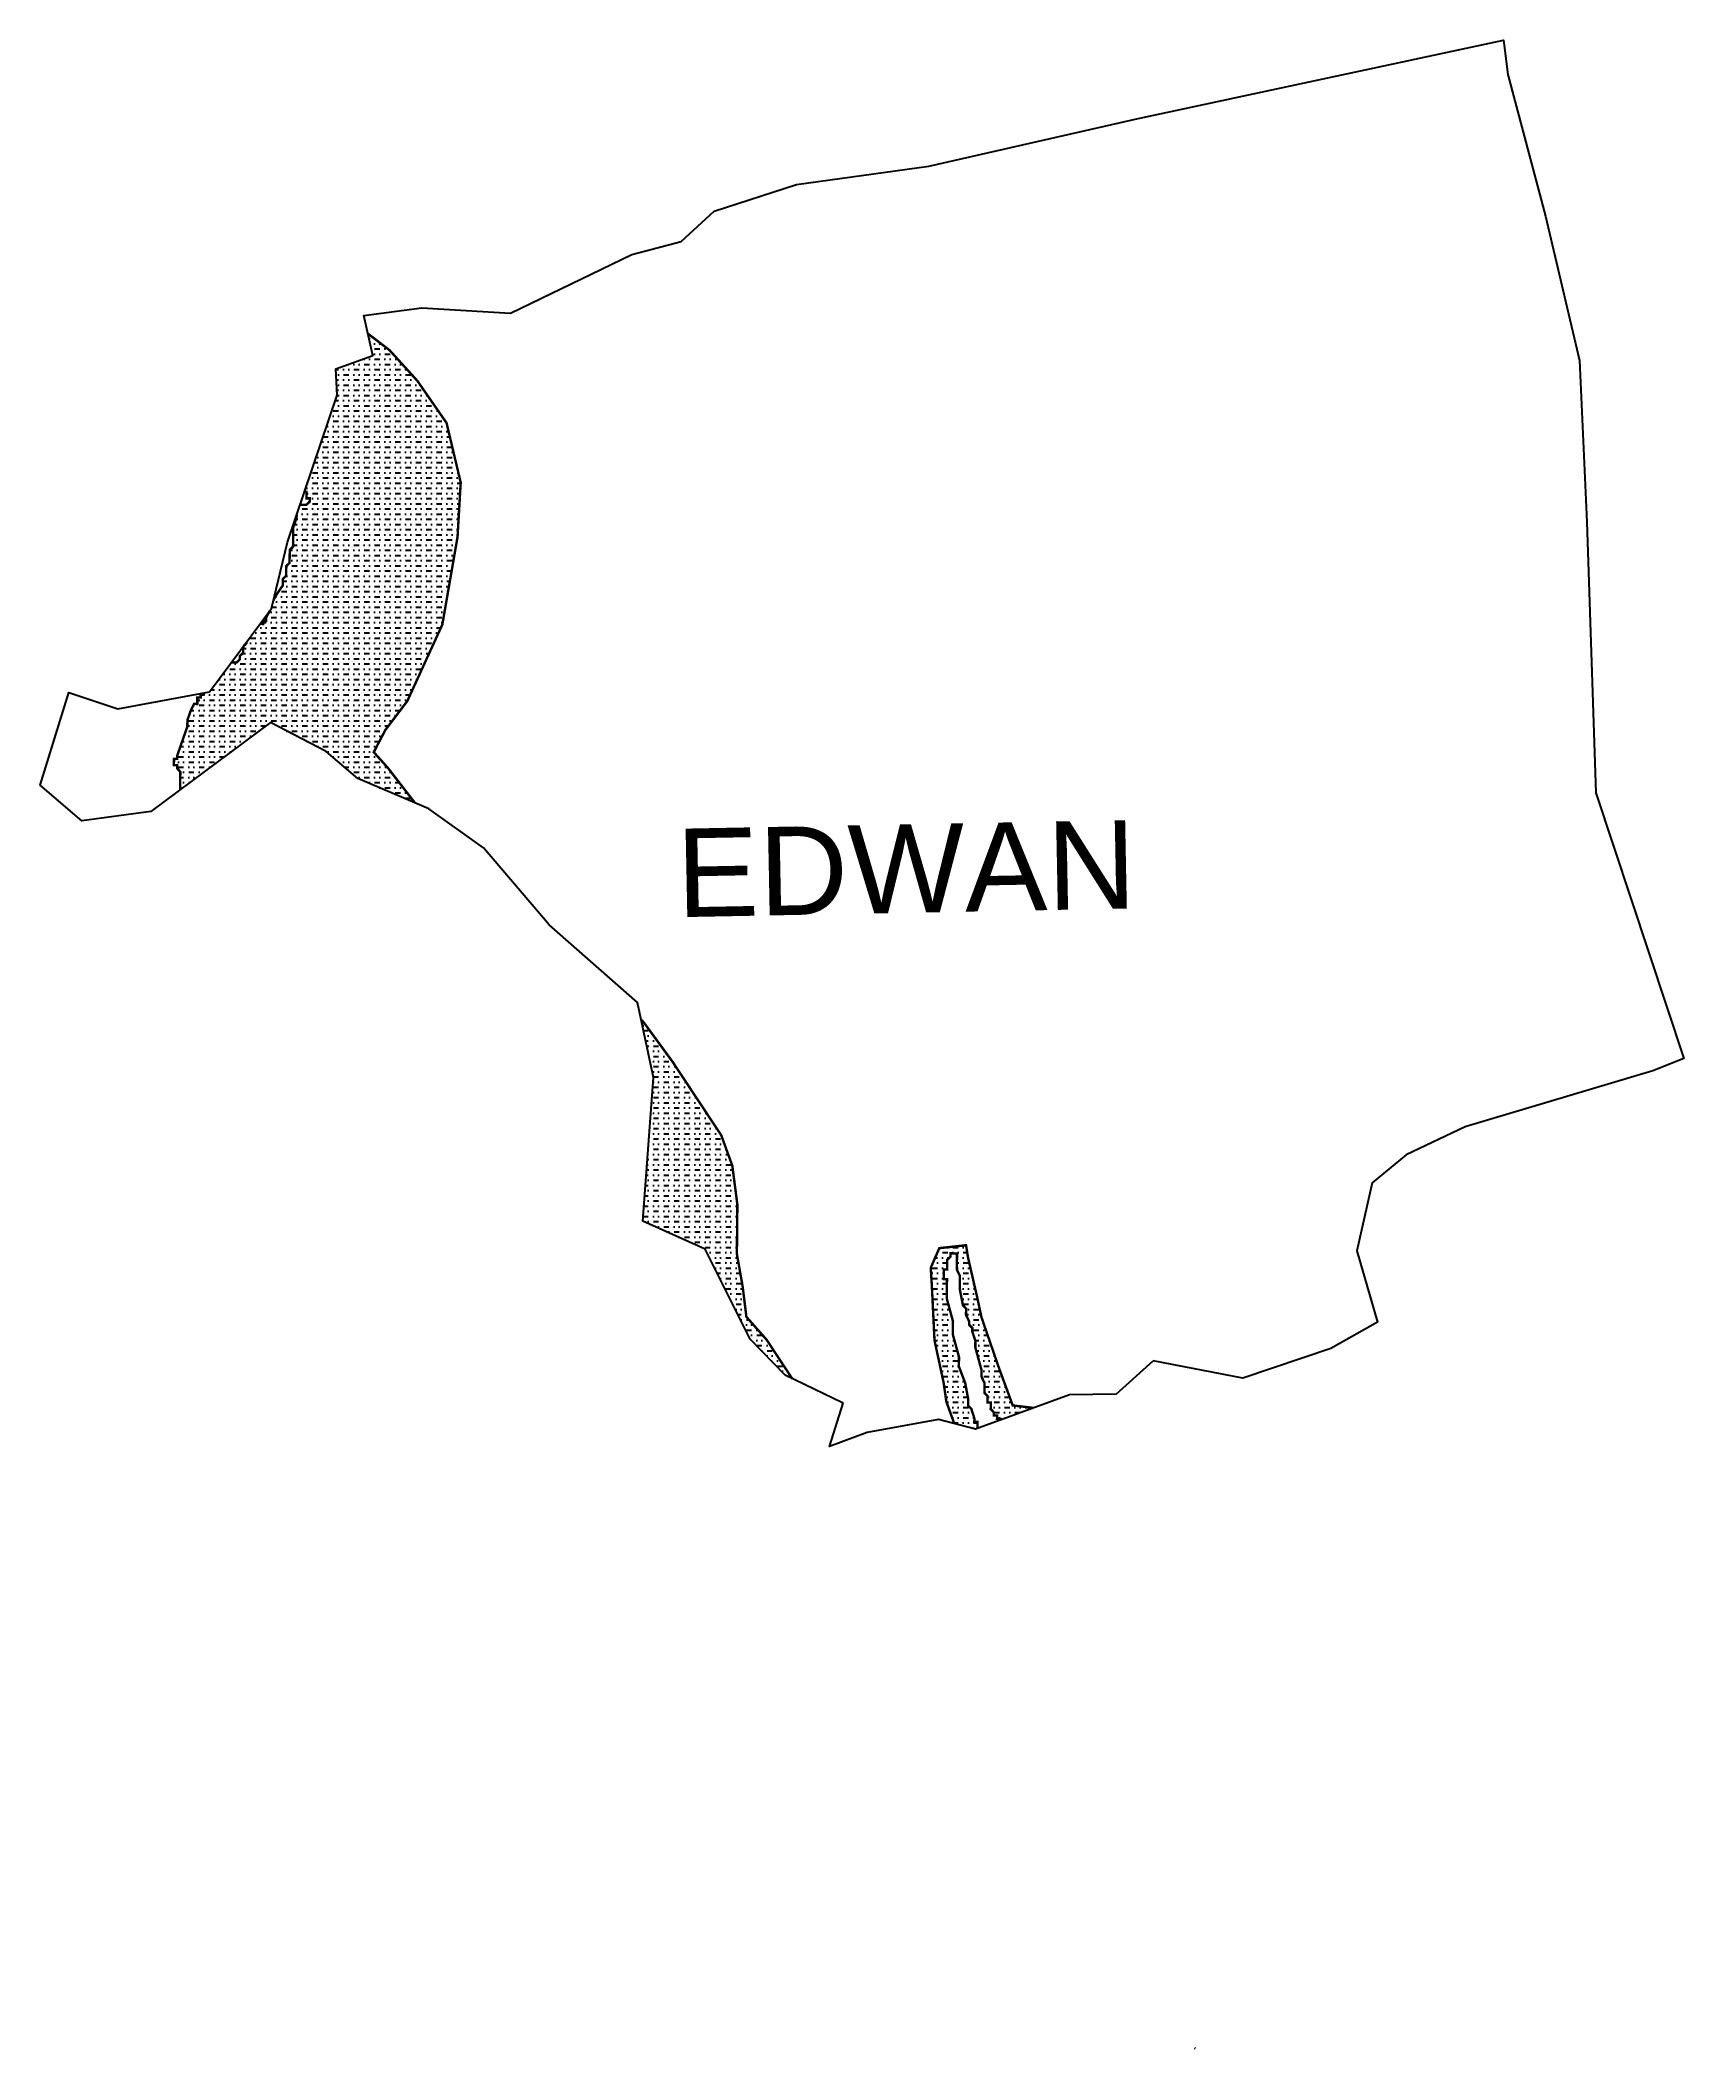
# Model space of a CAD drawing. Header units: metres. Extents: x 260841 to 262862, y 2160763 to 2163234.
import ezdxf

# ---------------------------------------------------------------- set-up
doc = ezdxf.new("R2010")
doc.units = ezdxf.units.M
for name, color, linetype in [('MUDFLATS', 40, 'Continuous'), ('village', 3, 'Continuous'), ('VILLAGE NAME', 250, 'Continuous')]:
    doc.layers.add(name, color=color, linetype=linetype)
doc.styles.get("Standard").update_dxf_attribs({"font": 'simplex.shx'})

msp = doc.modelspace()

# ---------------------------------------------------------------- hatches: boundary and pattern name
at = {"layer": 'MUDFLATS'}
h = msp.add_hatch(dxfattribs=at)
h.set_pattern_fill('MUDST', color=256)
h.paths.add_polyline_path([(261172, 2162666.7), (261167.9, 2162662.8), (261164, 2162662.8), (261160.1, 2162662.8), (261155.9, 2162650.2), (261155.8, 2162647), (261151.7, 2162635.1), (261151.6, 2162627.2), (261151.6, 2162623.2), (261151.5, 2162619.2), (261151.5, 2162615.2), (261151.4, 2162611.2), (261147.4, 2162607.3), (261147.3, 2162599.4), (261147.2, 2162595.4), (261147.2, 2162591.4), (261143.2, 2162587.5), (261143.1, 2162583.5), (261143.1, 2162579.5), (261143, 2162575.6), (261139, 2162571.6), (261138.9, 2162567.7), (261138.9, 2162563.7), (261130.8, 2162551.8), (261127.3, 2162545.1), (261125, 2162535.2), (261122.5, 2162532), (261118.5, 2162524.2), (261118.5, 2162520.2), (261114.5, 2162520.2), (261114.5, 2162516.2), (261110.9, 2162516.3), (261094.3, 2162494), (261094.3, 2162492.6), (261090.6, 2162489.1), (261090.3, 2162488.6), (261090.2, 2162480.8), (261086.1, 2162476.8), (261086.1, 2162472.8), (261082.1, 2162468.9), (261078.1, 2162469), (261075.7, 2162469), (261048.6, 2162432.6), (261041.8, 2162431.3), (261041.8, 2162429.6), (261037.8, 2162429.7), (261037.8, 2162425.7), (261033.8, 2162425.8), (261033.8, 2162421.8), (261033.7, 2162417.8), (261029.7, 2162417.9), (261025.7, 2162409.9), (261021.6, 2162398.1), (261021.5, 2162394.1), (261021.5, 2162390.1), (261013.2, 2162366.4), (261009.1, 2162354.5), (261009, 2162350.5), (261005.1, 2162350.5), (261005, 2162346.6), (261005, 2162342.6), (261008.9, 2162342.5), (261008.9, 2162338.6), (261012.8, 2162334.5), (261012.8, 2162330.6), (261012.7, 2162326.6), (261012.7, 2162322.6), (261012.6, 2162318.6), (261012.6, 2162314.7), (261012.5, 2162312.2), (261123.6, 2162394.9), (261192.3, 2162359.5), (261231, 2162326.3), (261301.4, 2162296.1), (261268, 2162339.3), (261250.7, 2162358.5), (261265, 2162385.9), (261291.9, 2162421.3), (261335, 2162515.4), (261353.7, 2162623.1), (261357.6, 2162690.1), (261340.2, 2162763.4), (261304.3, 2162815.2), (261270, 2162853), (261243.5, 2162873.2), (261249.7, 2162846.3), (261203.9, 2162829.9), (261205.8, 2162797.5), (261165.5, 2162678.7), (261168.1, 2162678.7), (261168.1, 2162674.7), (261168, 2162670.7), (261172, 2162670.7), (261172, 2162668.7)])
h = msp.add_hatch(dxfattribs=at)
h.set_pattern_fill('MUDST', color=256)
h.paths.add_polyline_path([(261581.5, 2161781.7), (261658.4, 2161747.4), (261713.4, 2161636.9), (261756.7, 2161592.3), (261765.3, 2161588.1), (261733.7, 2161636.1), (261708.9, 2161664.1), (261704.2, 2161702.2), (261697.2, 2161741.3), (261697.8, 2161802.2), (261691.6, 2161849.9), (261678, 2161887.4), (261618.4, 2161977.4), (261583.1, 2162025.7), (261579.5, 2162029.5), (261594.8, 2161958.5)])
h = msp.add_hatch(dxfattribs=at)
h.set_pattern_fill('MUDST', color=256)
h.paths.add_polyline_path([(261967.7, 2161726.3), (261967.7, 2161722.3), (261971.5, 2161714.3), (261971.5, 2161710.3), (261971.4, 2161706.4), (261971.4, 2161702.4), (261971.3, 2161698.4), (261975.1, 2161678.5), (261979, 2161674.4), (261979, 2161670.5), (261978.9, 2161666.5), (261982.8, 2161658.5), (261982.7, 2161654.5), (261986.7, 2161650.5), (261986.6, 2161646.5), (261990.5, 2161634.5), (261990.4, 2161630.6), (261990.4, 2161626.6), (261998, 2161598.7), (261997.9, 2161594.7), (261997.9, 2161590.7), (262001.7, 2161582.7), (262001.7, 2161578.7), (262001.7, 2161574.7), (262001.6, 2161570.8), (262005.5, 2161566.7), (262005.5, 2161562.8), (262005.4, 2161558.8), (262009.4, 2161558.7), (262009.4, 2161554.8), (262009.3, 2161550.8), (262013.2, 2161546.8), (262013.2, 2161542.8), (262017.2, 2161542.7), (262017.1, 2161538.8), (262021.1, 2161538.7), (262021.1, 2161537.4), (262061.5, 2161552.2), (262036.4, 2161555.2), (262019.1, 2161602.3), (261998, 2161663.5), (261992.5, 2161689.1), (261981.4, 2161737.2), (261979, 2161752.2), (261946.1, 2161748.6), (261935.6, 2161724.5), (261937.1, 2161699.4), (261940.2, 2161635.2), (261951.4, 2161583.3), (261954.8, 2161559.8), (261964.5, 2161532.9), (261990.5, 2161526.2), (261993.1, 2161527.2), (261993.2, 2161531.1), (261993.2, 2161535.1), (261989.2, 2161535.1), (261989.3, 2161539.1), (261985.5, 2161551.1), (261981.5, 2161555.1), (261981.6, 2161559.1), (261981.6, 2161563.1), (261977.9, 2161583), (261970.2, 2161603), (261970.2, 2161606.9), (261970.3, 2161610.9), (261970.3, 2161614.9), (261962.7, 2161642.8), (261962.8, 2161650.8), (261962.9, 2161658.7), (261955.3, 2161686.7), (261955.5, 2161702.6), (261955.5, 2161706.6), (261955.6, 2161710.5), (261951.6, 2161710.6), (261951.7, 2161714.6), (261951.7, 2161718.5), (261951.8, 2161722.5), (261955.7, 2161722.5), (261955.8, 2161726.4), (261955.8, 2161730.4), (261955.9, 2161734.4), (261959.9, 2161738.3), (261960, 2161742.3), (261963.9, 2161742.2), (261967.9, 2161742.2), (261967.9, 2161738.2), (261967.8, 2161734.2), (261967.8, 2161730.3)])

# ---------------------------------------------------------------- linework, layer by layer
at = {"layer": 'MUDFLATS', "const_width": 2.98}
for points in [[(261301.4, 2162296.1), (261268, 2162339.3), (261250.7, 2162358.5), (261265, 2162385.9), (261291.9, 2162421.3), (261335, 2162515.4), (261353.7, 2162623.1), (261357.6, 2162690.1), (261357.6, 2162690.1), (261357.6, 2162690.1), (261340.2, 2162763.4), (261304.3, 2162815.2), (261270, 2162853), (261243.5, 2162873.2)], [(261165.5, 2162678.7), (261168.1, 2162678.7), (261168.1, 2162674.7), (261168, 2162670.7), (261172, 2162670.7), (261172, 2162668.7), (261172, 2162668.7), (261172, 2162666.7), (261167.9, 2162662.8), (261164, 2162662.8), (261160.1, 2162662.8)], [(261155.9, 2162650.2), (261155.8, 2162647), (261151.7, 2162635.1), (261151.6, 2162627.2), (261151.6, 2162623.2), (261151.5, 2162619.2), (261151.5, 2162615.2), (261151.4, 2162611.2), (261147.4, 2162607.3), (261147.3, 2162599.4), (261147.2, 2162595.4), (261147.2, 2162591.4), (261143.2, 2162587.5), (261143.1, 2162583.5), (261143.1, 2162579.5), (261143, 2162575.6), (261139, 2162571.6), (261138.9, 2162567.7), (261138.9, 2162563.7), (261130.8, 2162551.8), (261127.3, 2162545.1)], [(261110.5, 2162516.3), (261110.5, 2162516.3)], [(261122.6, 2162532.1), (261118.5, 2162524.2), (261118.5, 2162520.2), (261114.5, 2162520.2), (261114.5, 2162516.2), (261110.9, 2162516.3)], [(261090.3, 2162488.6), (261090.2, 2162480.8), (261086.1, 2162476.8), (261086.1, 2162472.8), (261082.1, 2162468.9), (261078.1, 2162469), (261075.7, 2162469)], [(261094.3, 2162494), (261094.3, 2162492.6), (261090.6, 2162489.1)], [(261041.8, 2162431.3), (261041.8, 2162429.6), (261037.8, 2162429.7), (261037.8, 2162425.7), (261033.8, 2162425.8), (261033.8, 2162421.8), (261033.7, 2162417.8), (261029.7, 2162417.9), (261025.7, 2162409.9), (261021.6, 2162398.1), (261021.5, 2162394.1), (261021.5, 2162390.1), (261013.2, 2162366.4), (261009.1, 2162354.5), (261009, 2162350.5), (261005.1, 2162350.5), (261005, 2162346.6), (261005, 2162342.6), (261008.9, 2162342.5), (261008.9, 2162338.6), (261012.8, 2162334.5), (261012.8, 2162330.6), (261012.7, 2162326.6), (261012.7, 2162322.6), (261012.6, 2162318.6), (261012.6, 2162314.7), (261012.5, 2162312.2)], [(261765.3, 2161588.1), (261733.7, 2161636.1), (261708.9, 2161664.1), (261704.2, 2161702.2), (261697.2, 2161741.3), (261697.8, 2161802.2), (261691.6, 2161849.9), (261678, 2161887.4), (261678, 2161887.4), (261678, 2161887.4), (261618.4, 2161977.4), (261583.1, 2162025.7), (261579.5, 2162029.5)], [(262061.5, 2161552.2), (262036.4, 2161555.2), (262019.1, 2161602.3), (261998, 2161663.5), (261992.5, 2161689.1), (261981.4, 2161737.2), (261979, 2161752.2), (261946.1, 2161748.6), (261935.6, 2161724.5), (261937.1, 2161699.4), (261940.2, 2161635.2), (261951.4, 2161583.3), (261954.8, 2161559.8), (261964.5, 2161532.9)], [(261993.1, 2161527.1), (261993.2, 2161531.1), (261993.2, 2161535.1), (261989.2, 2161535.1), (261989.3, 2161539.1), (261985.5, 2161551.1), (261981.5, 2161555.1), (261981.6, 2161559.1), (261981.6, 2161563.1), (261977.9, 2161583), (261970.2, 2161603), (261970.2, 2161606.9), (261970.3, 2161610.9), (261970.3, 2161614.9), (261962.7, 2161642.8), (261962.8, 2161650.8), (261962.9, 2161658.7), (261955.3, 2161686.7), (261955.5, 2161702.6), (261955.5, 2161706.6), (261955.6, 2161710.5), (261951.6, 2161710.6), (261951.7, 2161714.6), (261951.7, 2161718.5), (261951.8, 2161722.5), (261955.7, 2161722.5), (261955.8, 2161726.4), (261955.8, 2161730.4), (261955.9, 2161734.4), (261959.9, 2161738.3), (261960, 2161742.3), (261963.9, 2161742.2), (261967.9, 2161742.2), (261967.9, 2161738.2), (261967.8, 2161734.2), (261967.8, 2161730.3), (261967.7, 2161726.3), (261967.7, 2161722.3), (261971.5, 2161714.3), (261971.5, 2161710.3), (261971.4, 2161706.4), (261971.4, 2161702.4), (261971.3, 2161698.4), (261975.1, 2161678.5), (261979, 2161674.4), (261979, 2161670.5), (261978.9, 2161666.5), (261982.8, 2161658.5), (261982.7, 2161654.5), (261986.7, 2161650.5), (261986.6, 2161646.5), (261990.5, 2161634.5), (261990.4, 2161630.6), (261990.4, 2161626.6), (261998, 2161598.7), (261997.9, 2161594.7), (261997.9, 2161590.7), (262001.7, 2161582.7), (262001.7, 2161578.7), (262001.7, 2161574.7), (262001.6, 2161570.8), (262005.5, 2161566.7), (262005.5, 2161562.8), (262005.4, 2161558.8), (262009.4, 2161558.7), (262009.4, 2161554.8), (262009.3, 2161550.8), (262013.2, 2161546.8), (262013.2, 2161542.8), (262017.2, 2161542.7), (262017.1, 2161538.8), (262021.1, 2161538.7), (262021.1, 2161537.4)], [(262259.8, 2160765), (262261, 2160764.3)]]:
    msp.add_lwpolyline(points, dxfattribs=at)
at = {"layer": 'MUDFLATS', "color": 3, "flags": 128}
msp.add_lwpolyline([(262163.4, 2161569), (262209.2, 2161610.2)], dxfattribs=at)
at = {"layer": 'village', "color": 3, "true_color": 0x00ff00}
for points in [[(261827.8, 2161557.8, 0), (261756.7, 2161592.3, 0), (261713.4, 2161636.9, 0), (261658.4, 2161747.4, 0), (261581.5, 2161781.7, 0), (261594.8, 2161958.5, 0), (261574.9, 2162050.6, 0), (261466.3, 2162146.1, 0), (261385.8, 2162241.1, 0), (261318.3, 2162288.9, 0), (261231, 2162326.3, 0), (261192.3, 2162359.5, 0), (261123.6, 2162394.9, 0), (260976.6, 2162285.4, 0), (260891.6, 2162274.3, 0), (260840.5, 2162318.1, 0), (260875.6, 2162432.1, 0), (260935.8, 2162411.9, 0), (261048.6, 2162432.6, 0), (261125, 2162535.2, 0), (261144.5, 2162616.6, 0), (261205.8, 2162797.5, 0), (261203.9, 2162829.9, 0), (261249.7, 2162846.3, 0), (261238.3, 2162895.7, 0), (261309.9, 2162904.9, 0), (261418.9, 2162898.5, 0), (261567.9, 2162970.4, 0), (261628.8, 2162986.7, 0), (261669.2, 2163023.8, 0), (261770.7, 2163056.8, 0), (261933.1, 2163079.3, 0), (262190.7, 2163137.9, 0), (262640, 2163234.1, 0), (262645.1, 2163191.9, 0), (262691.7, 2163017.8, 0), (262733.3, 2162840.3, 0), (262742.4, 2162641.7, 0), (262753.3, 2162308.4, 0), (262861.6, 2161982, 0), (262823.6, 2161966.6, 0), (262592.6, 2161897.8, 0), (262520.3, 2161863.5, 0), (262478.5, 2161828.9, 0), (262459.5, 2161745.2, 0), (262484.9, 2161657.8, 0), (262427.5, 2161625.2, 0), (262319.3, 2161588.8, 0), (262209.2, 2161610.2, 0)], [(261827.8, 2161557.8, 0), (261756.7, 2161592.3, 0), (261713.4, 2161636.9, 0), (261658.4, 2161747.4, 0), (261581.5, 2161781.7, 0), (261594.8, 2161958.5, 0), (261574.9, 2162050.6, 0), (261466.3, 2162146.1, 0), (261385.8, 2162241.1, 0), (261318.3, 2162288.9, 0), (261231, 2162326.3, 0), (261192.3, 2162359.5, 0), (261123.6, 2162394.9, 0), (260976.6, 2162285.4, 0), (260891.6, 2162274.3, 0), (260840.5, 2162318.1, 0), (260875.6, 2162432.1, 0), (260935.8, 2162411.9, 0), (261048.6, 2162432.6, 0), (261125, 2162535.2, 0), (261144.5, 2162616.6, 0), (261205.8, 2162797.5, 0), (261203.9, 2162829.9, 0), (261249.7, 2162846.3, 0), (261238.3, 2162895.7, 0), (261309.9, 2162904.9, 0), (261418.9, 2162898.5, 0), (261567.9, 2162970.4, 0), (261628.8, 2162986.7, 0), (261669.2, 2163023.8, 0), (261770.7, 2163056.8, 0), (261933.1, 2163079.3, 0), (262190.7, 2163137.9, 0), (262640, 2163234.1, 0), (262645.1, 2163191.9, 0), (262691.7, 2163017.8, 0), (262733.3, 2162840.3, 0), (262742.4, 2162641.7, 0), (262753.3, 2162308.4, 0), (262861.6, 2161982, 0), (262823.6, 2161966.6, 0), (262592.6, 2161897.8, 0), (262520.3, 2161863.5, 0), (262478.5, 2161828.9, 0), (262459.5, 2161745.2, 0), (262484.9, 2161657.8, 0), (262427.5, 2161625.2, 0), (262319.3, 2161588.8, 0), (262209.2, 2161610.2, 0)], [(262163.4, 2161569, 0), (262106.1, 2161568.4, 0), (261990.5, 2161526.2, 0), (261945.2, 2161537.9, 0), (261857.2, 2161522.1, 0), (261811, 2161504.6, 0), (261827.8, 2161557.8, 0)], [(262163.4, 2161569, 0), (262106.1, 2161568.4, 0), (261990.5, 2161526.2, 0), (261945.2, 2161537.9, 0), (261857.2, 2161522.1, 0), (261811, 2161504.6, 0), (261827.8, 2161557.8, 0)]]:
    msp.add_polyline3d(points, dxfattribs=at)

# ---------------------------------------------------------------- texts
at = {"layer": 'VILLAGE NAME', "insert": (261621.7, 2162264.3), "char_height": 108.748, "attachment_point": 1, "rotation": 1.1028}
msp.add_mtext_dynamic_manual_height_columns('{\\fArial|b0|i0|c0|p34;EDWAN}', width=726.929, gutter_width=543.7, heights=[0], dxfattribs=at)

doc.saveas('drawing.dxf')
